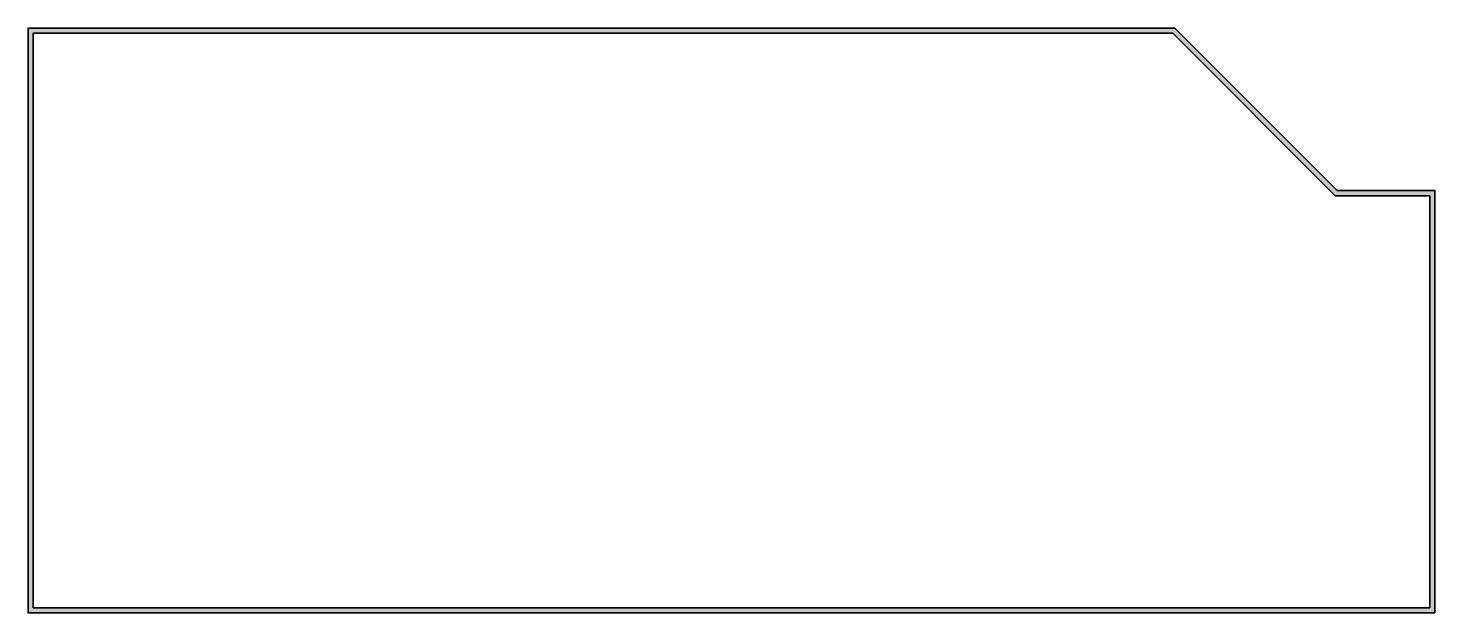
# Model space of a CAD drawing. Header units: millimetres. Extents: x -400 to 217800, y -400 to 90300.
import ezdxf

# ---------------------------------------------------------------- set-up
doc = ezdxf.new("R2010")
doc.units = ezdxf.units.MM
doc.layers.add('NDC_S_HATCH COLUMN AND WALL', color=251, linetype='Continuous', lineweight=13)
doc.layers.add('NDC_S_WALL', color=6, linetype='Continuous', lineweight=35)

msp = doc.modelspace()

# ---------------------------------------------------------------- hatches: boundary and pattern name
at = {"layer": 'NDC_S_HATCH COLUMN AND WALL', "ltscale": 200}
h = msp.add_hatch(color=256, dxfattribs=at)
h.dxf.hatch_style = 1
h.paths.add_polyline_path([(217000, 400), (400, 400), (400, 89500), (177132, 89500), (202332, 64300), (217000, 64300)], flags=16)
h.paths.add_polyline_path([(217800, -400), (-400, -400), (-400, 90300), (177463, 90300), (202664, 65100), (217800, 65100)])

# ---------------------------------------------------------------- linework, layer by layer
at = {"layer": 'NDC_S_WALL', "ltscale": 200}
for points in [[(217800, -400), (-400, -400), (-400, 90300), (177463, 90300), (202664, 65100), (217800, 65100)], [(217000, 400), (400, 400), (400, 89500), (177132, 89500), (202332, 64300), (217000, 64300)]]:
    msp.add_lwpolyline(points, close=True, dxfattribs=at)

doc.saveas('drawing.dxf')
